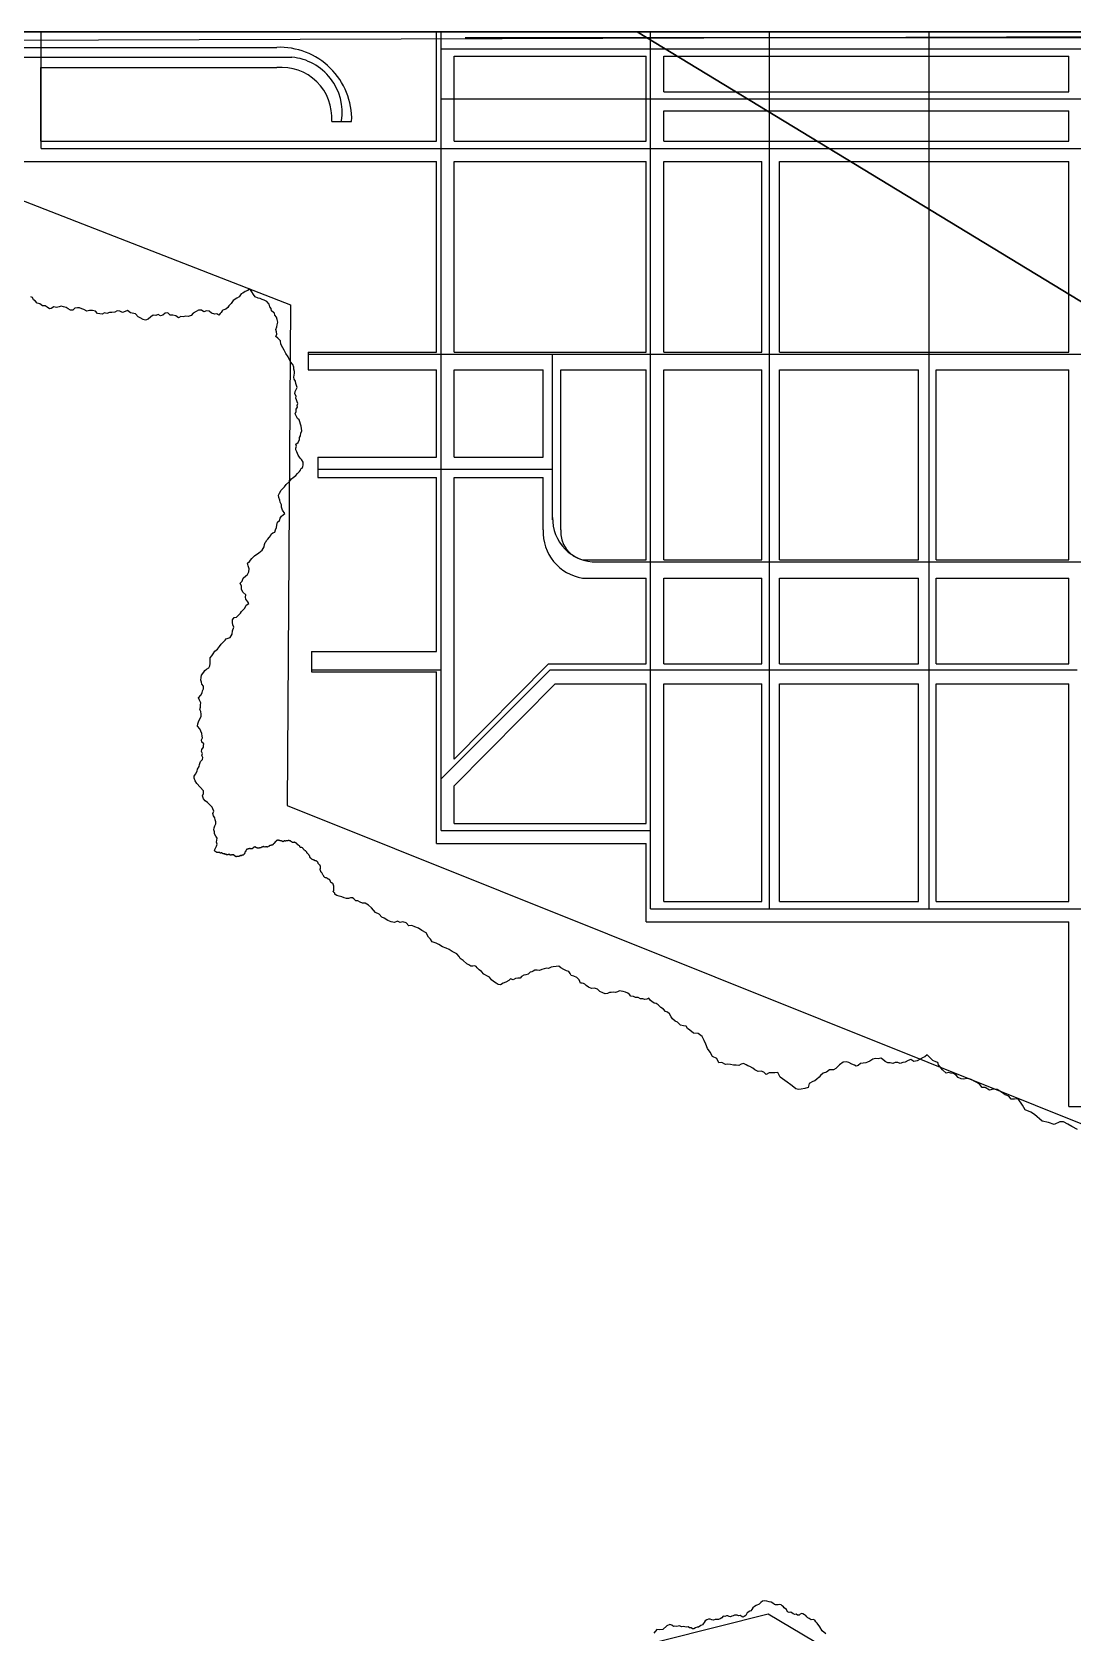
# Model space of a CAD drawing. Extents: x -15732 to 10897, y -24868 to 16165.
# Drawn here: x -4906 to 1592, y 6174 to 16165 of the extents above; entities that cross this region are included whole.
import ezdxf

# ---------------------------------------------------------------- set-up
doc = ezdxf.new("R2010")
doc.units = 0
doc.header["$MEASUREMENT"] = 0
for name, color, linetype in [('COASTLINE', 7, 'CONTINUOUS'), ('REGIONAL_MAP', 7, 'CONTINUOUS'), ('STREETS-SPRAWL', 7, 'CONTINUOUS'), ('STREETS-SPRAWL-20M', 7, 'CONTINUOUS'), ('SUBURBS', 7, 'CONTINUOUS')]:
    doc.layers.add(name, color=color, linetype=linetype)

msp = doc.modelspace()

# ---------------------------------------------------------------- linework, layer by layer
at = {"layer": 'COASTLINE', "color": 7, "linetype": 'CONTINUOUS'}
msp.add_line((-7844.1, 16105.9), (10897.1, 16165.5), dxfattribs=at)
for points in [[(1620.6, 9311.6), (1585.1, 9329.6), (1560.1, 9345.5), (1533, 9360.4), (1509.4, 9360.5), (1474.8, 9344), (1438.5, 9355.8), (1400.2, 9364.1), (1352.9, 9405.3), (1328.7, 9420.4), (1293.9, 9434.4), (1276.4, 9463.4), (1249.3, 9502.3), (1227.6, 9501.7), (1206, 9501.6), (1192.5, 9520.3), (1168.6, 9527.3), (1147.1, 9545.8), (1119, 9560.8), (1094.2, 9563.6), (1070.2, 9557.1), (1044, 9574.3), (1024.6, 9574.9), (1011.1, 9592.8), (996.6, 9603.4), (979.1, 9611.9), (957.8, 9623.1), (943.7, 9628), (929, 9630.5), (911.4, 9626.6), (894.1, 9629.1), (875.6, 9636.6), (863.9, 9650.7), (845.7, 9662.1), (830.2, 9663.2), (815.6, 9668.4), (800.5, 9664.2), (777.1, 9684.8), (762.5, 9703.7), (753.6, 9716.6), (749.4, 9729.7), (735.2, 9733.3), (718.5, 9743.6), (693.9, 9765.4), (682.5, 9778.8), (666.9, 9765.1), (657.6, 9761.2), (637.6, 9751.5), (619.1, 9739.6), (598.3, 9736.7), (580.8, 9749), (563.7, 9742.4), (544.7, 9732.7), (530.6, 9731), (513.4, 9724.9), (498.8, 9730.5), (482.4, 9730.7), (466.8, 9724.6), (450.9, 9727.3), (435.8, 9728.2), (419.9, 9737.3), (403.1, 9751.3), (393, 9758.2), (376.6, 9752.7), (359.9, 9755.3), (342.8, 9751.9), (324.8, 9739.4), (310.7, 9731.9), (299.4, 9727.7), (282.4, 9725.2), (265.7, 9723.9), (252, 9711.8), (239.4, 9708.2), (228.2, 9713.2), (212.8, 9719.5), (192.9, 9730.9), (178.7, 9734.7), (157.5, 9732.6), (133.9, 9716.2), (111.2, 9693.3), (97.2, 9683.6), (73.3, 9683.6), (53.7, 9669.1), (33.3, 9663.9), (15.8, 9649.1), (7.9, 9639.2), (-6.4, 9626.3), (-19.9, 9616.1), (-32.4, 9611.5), (-53.8, 9598.7), (-61.6, 9574.5), (-81.3, 9567.7), (-104.9, 9564), (-121.4, 9562.2), (-137.3, 9565.9), (-150.7, 9576.7), (-168.7, 9590.6), (-192.3, 9607), (-207.2, 9617.8), (-235.7, 9639.2), (-250.2, 9668.6), (-269.3, 9664.9), (-288, 9665.8), (-304.6, 9666.4), (-322.9, 9654.8), (-337.2, 9669.7), (-353.9, 9675.3), (-373.2, 9673.4), (-393.4, 9683.6), (-406.9, 9695.6), (-425, 9704.4), (-436.9, 9709.2), (-447.5, 9715.9), (-464.1, 9724.5), (-478.9, 9720.7), (-494.4, 9711.1), (-510.3, 9713.7), (-527.5, 9713.8), (-544.9, 9717.2), (-561.3, 9720.6), (-577.7, 9718.2), (-598.9, 9730.1), (-618.9, 9728.9), (-630.5, 9754.4), (-657.5, 9768.5), (-672.3, 9795.7), (-689, 9817.3), (-698.9, 9845.1), (-710.1, 9866.7), (-723.3, 9893.1), (-747.3, 9910.9), (-776.6, 9913), (-798.7, 9932.6), (-813.5, 9941.8), (-821.6, 9957.8), (-838.7, 9960.1), (-856.6, 9962.6), (-866, 9970.8), (-877.3, 9982.3), (-889.9, 9989), (-907.2, 10003.3), (-916.6, 10016.1), (-926.1, 10034.3), (-939.5, 10043.8), (-951.5, 10048.5), (-963.8, 10063.7), (-980.2, 10074), (-997.7, 10090.3), (-1009.8, 10098.7), (-1022.4, 10100.4), (-1035.7, 10110.6), (-1044.3, 10118.2), (-1055.6, 10131.3), (-1067.2, 10125.7), (-1080.7, 10124.4), (-1093.3, 10127.9), (-1106.4, 10127.2), (-1122.9, 10137.1), (-1138.2, 10135.4), (-1152, 10142.9), (-1167.2, 10143.9), (-1176.1, 10155.1), (-1185.9, 10162.7), (-1201.3, 10169.8), (-1216.3, 10173.3), (-1227.9, 10175.6), (-1239.2, 10178.4), (-1250.5, 10171), (-1263.1, 10168.2), (-1276.2, 10170.2), (-1289.4, 10166.8), (-1301.3, 10167.3), (-1313.7, 10160.1), (-1328.3, 10159.2), (-1342.3, 10165.2), (-1361.5, 10173.1), (-1375.6, 10189.1), (-1394, 10194.8), (-1413.2, 10191.5), (-1431.1, 10201), (-1446.9, 10211.6), (-1454.6, 10219.8), (-1462.3, 10223.8), (-1471.4, 10225.7), (-1481.3, 10226.5), (-1490.9, 10247.3), (-1504.9, 10261.5), (-1523, 10269.1), (-1539.9, 10273.9), (-1546.6, 10286.9), (-1555.7, 10298.1), (-1570.1, 10301.9), (-1585.9, 10311.2), (-1603.8, 10320.7), (-1616.1, 10332.4), (-1633.5, 10329.1), (-1652.2, 10327.7), (-1664.8, 10325.5), (-1681.9, 10316.2), (-1695, 10318.3), (-1708, 10314.7), (-1724.1, 10310.7), (-1738, 10304.5), (-1752.6, 10307.5), (-1767.1, 10305.9), (-1777.7, 10299.9), (-1786, 10296.9), (-1796.6, 10294), (-1808.9, 10282.8), (-1822.5, 10276.9), (-1836.3, 10275.6), (-1849.5, 10267.4), (-1858.1, 10257.7), (-1872.9, 10256.2), (-1887.7, 10254.5), (-1902.5, 10247.1), (-1918.3, 10251.7), (-1929.5, 10241.8), (-1947.6, 10231), (-1965.4, 10226.1), (-1980.5, 10214.5), (-1996.7, 10216.6), (-2008.7, 10226.3), (-2024.3, 10236.3), (-2036.7, 10245.8), (-2050.8, 10262.5), (-2061.4, 10269.7), (-2085.1, 10282.7), (-2099, 10298.4), (-2115.1, 10308.8), (-2126.9, 10322.1), (-2132.5, 10329), (-2140.8, 10334.7), (-2154.4, 10332.6), (-2167.2, 10332.7), (-2179.4, 10340.6), (-2191.4, 10346.9), (-2214, 10367.2), (-2233.3, 10379.4), (-2238.6, 10391.7), (-2254.6, 10409.3), (-2283.1, 10422.4), (-2302.3, 10436.4), (-2319.7, 10444.3), (-2343.6, 10453.4), (-2365.7, 10467.2), (-2382, 10475.6), (-2396.3, 10480.5), (-2408.4, 10484), (-2418.5, 10500), (-2431.3, 10513.8), (-2444.8, 10540.8), (-2473, 10553.9), (-2493.4, 10569.8), (-2516.1, 10577.7), (-2534.9, 10584.7), (-2553.2, 10584.2), (-2570.7, 10602.4), (-2590.2, 10609.5), (-2607.6, 10605), (-2623.9, 10612.3), (-2643.2, 10604.9), (-2664.1, 10607.9), (-2684.2, 10616.5), (-2708, 10630.9), (-2722.6, 10638.7), (-2737.7, 10656.9), (-2761.2, 10667.7), (-2786, 10696.4), (-2805, 10713), (-2826.7, 10725.7), (-2842.6, 10724.8), (-2856.7, 10731.9), (-2871.4, 10740.7), (-2884, 10739.6), (-2896.4, 10752), (-2904.9, 10758.7), (-2917.9, 10758.9), (-2930.5, 10753.9), (-2943, 10754.5), (-2956.1, 10758.6), (-2971.7, 10765.4), (-2988.6, 10769.5), (-3003.1, 10772.8), (-3014.1, 10778.8), (-3014.1, 10780.2), (-3014.7, 10781.3), (-3016.2, 10782.7), (-3016.7, 10783.9), (-3015.8, 10785.3), (-3015.8, 10786.5), (-3016, 10787.9), (-3016.5, 10789.1), (-3017.7, 10790.2), (-3018.5, 10790.7), (-3019.3, 10791.4), (-3020.1, 10792.3), (-3022.3, 10794.1), (-3023.5, 10795.9), (-3025, 10797.2), (-3026.2, 10798.3), (-3025.3, 10799.7), (-3023.6, 10801.6), (-3022.8, 10802.7), (-3021.7, 10804.2), (-3021.8, 10805.5), (-3022, 10806.8), (-3021.4, 10808.1), (-3020.9, 10809.1), (-3020.7, 10810.6), (-3021.5, 10811.9), (-3021.7, 10813.3), (-3021.6, 10814.6), (-3022.1, 10816.2), (-3022, 10817.7), (-3022.4, 10819), (-3022.6, 10820.4), (-3021.8, 10822.1), (-3021.4, 10823.8), (-3022.2, 10825.5), (-3022.3, 10827.2), (-3022.2, 10828.8), (-3021.4, 10830.4), (-3021.8, 10832.2), (-3021.2, 10833.9), (-3023.1, 10835.6), (-3023.7, 10837.6), (-3024.5, 10839.7), (-3026.2, 10841.3), (-3026.4, 10842.9), (-3025.4, 10844.5), (-3026.4, 10846.3), (-3027.2, 10848.1), (-3029.2, 10849.1), (-3031.2, 10849.1), (-3033.4, 10851.2), (-3035.8, 10851.6), (-3037.7, 10853.5), (-3039.7, 10853.9), (-3040, 10856.3), (-3041.4, 10858.1), (-3041.8, 10859.8), (-3041.5, 10861.5), (-3042.5, 10862.6), (-3044, 10864.4), (-3044.6, 10866.5), (-3046.5, 10869.2), (-3047.4, 10870.4), (-3049.5, 10872.5), (-3051.7, 10873.6), (-3053.4, 10874.3), (-3054.8, 10875.1), (-3056.6, 10875.3), (-3058.2, 10877.8), (-3060.9, 10879.8), (-3063.5, 10880.3), (-3065.2, 10881.8), (-3067.4, 10883), (-3069.7, 10882.9), (-3071.8, 10884.1), (-3074.2, 10883.8), (-3077.1, 10885), (-3080.1, 10887.2), (-3081.6, 10889.7), (-3083.1, 10892.1), (-3084, 10894.2), (-3085.9, 10897.4), (-3087.4, 10900.6), (-3091, 10902.9), (-3091.7, 10906), (-3093.3, 10909.2), (-3094.8, 10913.1), (-3098.4, 10916), (-3099.6, 10918.6), (-3101.7, 10920.2), (-3101.9, 10923), (-3103, 10926), (-3104.8, 10927.5), (-3105.3, 10929.3), (-3105.7, 10931.5), (-3107.2, 10934.1), (-3107.6, 10935.8), (-3107.2, 10937.5), (-3106.7, 10939.1), (-3105.7, 10941.3), (-3105.7, 10943.2), (-3106.7, 10944.9), (-3106, 10946.7), (-3105.3, 10948.7), (-3105.1, 10950.5), (-3104.1, 10952.3), (-3104.6, 10954.2), (-3105.2, 10955.9), (-3106.2, 10958.1), (-3106.1, 10959.8), (-3107.5, 10961.5), (-3109.6, 10963.3), (-3111.3, 10964.2), (-3112.4, 10965.9), (-3113.1, 10967.4), (-3114.3, 10968.4), (-3115.5, 10969.5), (-3116.8, 10970.4), (-3117.8, 10971.7), (-3118.4, 10972.9), (-3119.5, 10975.2), (-3119.4, 10977.4), (-3120.6, 10979.3), (-3121.6, 10981.2), (-3122.5, 10982.1), (-3124.1, 10983.7), (-3125.4, 10985.4), (-3128, 10987.5), (-3129.6, 10988.1), (-3131.1, 10987.9), (-3132.1, 10989.1), (-3133.4, 10989.9), (-3134.9, 10989.6), (-3136.4, 10989.6), (-3137.8, 10990), (-3139.3, 10990.4), (-3140.2, 10991.4), (-3141.3, 10992.3), (-3142.5, 10993.2), (-3143.5, 10993.9), (-3144.6, 10994.5), (-3145.6, 10994.3), (-3146.7, 10994.5), (-3147.6, 10995), (-3149.4, 10995.5), (-3151.4, 10996.4), (-3154.1, 10997), (-3156.6, 10998.6), (-3157.9, 10999.2), (-3159.4, 10999.7), (-3161.6, 11002.2), (-3163.6, 11003.4), (-3165, 11005.5), (-3167.2, 11006.2), (-3168.7, 11008.2), (-3170.1, 11010.1), (-3171.4, 11012.1), (-3171.7, 11014.1), (-3171.6, 11016), (-3171.1, 11017.8), (-3173.9, 11019.8), (-3175.1, 11022.5), (-3175.7, 11024.1), (-3176.4, 11025.2), (-3180, 11028.1), (-3180.9, 11031.9), (-3184.1, 11034.4), (-3186.2, 11034.8), (-3187.4, 11036.3), (-3189.6, 11039), (-3189.9, 11041.4), (-3190.1, 11043.6), (-3192.4, 11045.7), (-3195.7, 11050), (-3197.4, 11052), (-3199.6, 11052.6), (-3201.8, 11054.6), (-3204.6, 11054.7), (-3206.3, 11057.3), (-3209.4, 11059.4), (-3211.5, 11062.5), (-3213.4, 11064.6), (-3213.9, 11066.8), (-3214.2, 11068.9), (-3217.8, 11069.8), (-3221.8, 11073.1), (-3225.6, 11073.1), (-3229.4, 11073.6), (-3233, 11076.2), (-3234.8, 11080.8), (-3236.8, 11084.1), (-3240.2, 11085.3), (-3241.4, 11086), (-3242.3, 11086.8), (-3243.1, 11087.1), (-3243.6, 11087.9), (-3244.5, 11089), (-3245.5, 11089.6), (-3246.4, 11089.6), (-3247.2, 11089.8), (-3248.6, 11091.7), (-3248.9, 11093), (-3250.3, 11093.7), (-3251.6, 11094.6), (-3252.6, 11095.5), (-3253.3, 11096.5), (-3253.3, 11097.9), (-3254.2, 11098.9), (-3255.5, 11099.5), (-3256.9, 11099.2), (-3258.3, 11100.6), (-3258.9, 11101.4), (-3260.4, 11101.7), (-3261.5, 11102.9), (-3263.3, 11103.6), (-3264.9, 11103.6), (-3266, 11104.4), (-3267.6, 11105.2), (-3268.6, 11105.1), (-3269.7, 11105.3), (-3270.7, 11104.7), (-3271.9, 11103.8), (-3273.1, 11103.7), (-3274.5, 11103.6), (-3275.7, 11104), (-3277.1, 11104.8), (-3278.6, 11105), (-3280, 11104.7), (-3281.3, 11105.8), (-3282.7, 11106.8), (-3283.7, 11106.8), (-3284.7, 11107.4), (-3285.3, 11107.9), (-3285.9, 11107.9), (-3286.6, 11108.6), (-3287.4, 11109.4), (-3288.2, 11110.5), (-3289.5, 11111.1), (-3290.9, 11112.4), (-3291.4, 11113.8), (-3292.5, 11113.5), (-3293.5, 11113.6), (-3294.5, 11113.7), (-3295.5, 11114), (-3296.5, 11114.3), (-3297.9, 11115.2), (-3299.5, 11115.8), (-3300.6, 11117.1), (-3301.7, 11116.8), (-3302.8, 11116.4), (-3304, 11117), (-3304.9, 11117.3), (-3305.8, 11116.9), (-3306.9, 11116.2), (-3308.4, 11114.6), (-3309.7, 11114), (-3310.7, 11114.1), (-3311.6, 11114.3), (-3312.5, 11114), (-3313.5, 11113.6), (-3314.4, 11113.5), (-3315.4, 11114), (-3316.4, 11113.8), (-3317.4, 11113.5), (-3318.4, 11114.1), (-3319.4, 11113.9), (-3320.4, 11113.5), (-3321.4, 11113.7), (-3322.4, 11113.4), (-3323.5, 11113), (-3324.4, 11112.7), (-3325.2, 11112.5), (-3326, 11112.9), (-3327.2, 11113.5), (-3328, 11113.6), (-3328.8, 11113.5), (-3329.7, 11113.5), (-3330.7, 11113.6), (-3331.6, 11113), (-3332.4, 11113), (-3333.2, 11112.2), (-3334, 11112), (-3334.8, 11111.2), (-3335.4, 11110.7), (-3336.3, 11109.8), (-3337.5, 11109.5), (-3338.5, 11109.1), (-3339.4, 11109.2), (-3340.1, 11110.2), (-3341.3, 11110.5), (-3342.3, 11110.8), (-3343.3, 11110.6), (-3344, 11111), (-3344.6, 11111.6), (-3345, 11112.2), (-3345.8, 11112.7), (-3346.9, 11113.3), (-3348, 11113.4), (-3348.9, 11113.6), (-3349.9, 11113.9), (-3351, 11114.1), (-3351.9, 11114.4), (-3353, 11114.2), (-3353.9, 11114), (-3355, 11114.3), (-3355.8, 11115.2), (-3356.9, 11115.4), (-3357.7, 11116), (-3358.8, 11116.1), (-3359.8, 11115.7), (-3360.9, 11116.2), (-3361.8, 11116.3), (-3362.9, 11116.3), (-3364, 11116.1), (-3365.3, 11116.6), (-3366.3, 11117.1), (-3367.4, 11118.5), (-3368.5, 11119.2), (-3369.7, 11119.5), (-3370.5, 11120.6), (-3371.9, 11119.6), (-3372.5, 11118.4), (-3373.8, 11117.5), (-3374.8, 11117.3), (-3375.7, 11117.1), (-3377, 11116.4), (-3378.3, 11116.1), (-3379.6, 11115.8), (-3380.9, 11114.4), (-3381.2, 11113.3), (-3382.4, 11111.9), (-3382.9, 11111), (-3384.5, 11110.1), (-3385.5, 11108.9), (-3386.6, 11108.3), (-3387.6, 11108.4), (-3390, 11106.3), (-3390.9, 11104.4), (-3390.4, 11102.1), (-3391.7, 11100.2), (-3393.3, 11098.9), (-3394.1, 11098.1), (-3395.8, 11097.5), (-3397.1, 11095.8), (-3398.3, 11094.8), (-3400.4, 11093.4), (-3400.9, 11091.9), (-3402.4, 11089.9), (-3403.6, 11090.1), (-3404.8, 11089.3), (-3406.1, 11088.2), (-3407, 11086.9), (-3408.3, 11086.7), (-3409.6, 11086.9), (-3410.9, 11087.3), (-3412.2, 11087.4), (-3413.3, 11086.5), (-3414.7, 11086.2), (-3415.9, 11086.1), (-3416.9, 11085.4), (-3418.5, 11085.2), (-3420.1, 11084.9), (-3421.7, 11084.8), (-3423.2, 11084.1), (-3424.7, 11083.3), (-3425.6, 11082.1), (-3426.5, 11080.6), (-3427.2, 11078.9), (-3428.4, 11078.6), (-3429.5, 11078), (-3430.8, 11078.3), (-3432, 11078.1), (-3432.6, 11077.7), (-3433.6, 11076.7), (-3435, 11076), (-3435.6, 11074.8), (-3437, 11074.8), (-3438.2, 11075.6), (-3439.7, 11076.5), (-3440.4, 11077.3), (-3441.4, 11077.3), (-3442.4, 11077.3), (-3443.4, 11076.9), (-3444.5, 11077), (-3445.5, 11077.2), (-3446.5, 11076.8), (-3447.7, 11076.9), (-3448.8, 11076.3), (-3449.8, 11075.9), (-3450.8, 11075.7), (-3451.8, 11076.2), (-3453, 11076.2), (-3454.1, 11075.9), (-3455.3, 11076.2), (-3456.2, 11077.2), (-3457.4, 11077.4), (-3458.7, 11078.3), (-3459.5, 11078.4), (-3460.5, 11078.5), (-3461.5, 11078.6), (-3462.6, 11077.6), (-3463.8, 11077.4), (-3464.7, 11076.8), (-3465.4, 11076.4), (-3466.5, 11076.2), (-3467.7, 11075.9), (-3469, 11075.3), (-3470.6, 11073.9), (-3471.6, 11074.2), (-3472.7, 11073.9), (-3473.9, 11073.4), (-3475.2, 11072.3), (-3476.2, 11071.9), (-3477.3, 11071.2), (-3478.3, 11070.8), (-3479.3, 11071.2), (-3480.4, 11071.4), (-3481.4, 11071.2), (-3482.5, 11071.5), (-3483.5, 11071.1), (-3484.7, 11070.1), (-3486.4, 11068.8), (-3487.4, 11068.1), (-3488.7, 11067.9), (-3489.9, 11068.6), (-3491, 11068.5), (-3492.2, 11069.1), (-3493.3, 11069.2), (-3494.4, 11069.6), (-3495.6, 11069.3), (-3496.7, 11069.5), (-3497.8, 11069.3), (-3498.8, 11069.4), (-3499.7, 11069.6), (-3500.8, 11070.1), (-3501.9, 11071.5), (-3503.1, 11071), (-3504.2, 11070.9), (-3505.4, 11071.3), (-3506.4, 11072.1), (-3507.6, 11072.8), (-3508.7, 11073.9), (-3509.4, 11074.1), (-3510.4, 11074.8), (-3511.4, 11075.8), (-3511.8, 11076.6), (-3513.1, 11077.5), (-3514.1, 11077.6), (-3515.4, 11076.7), (-3516.3, 11075.9), (-3517.2, 11075.7), (-3518.6, 11074.7), (-3520.3, 11074.2), (-3521.2, 11072.7), (-3522.3, 11072.8), (-3523.7, 11072), (-3524.9, 11071.2), (-3526.3, 11070.4), (-3527.1, 11068.5), (-3528.2, 11067.1), (-3529.9, 11066.5), (-3531.7, 11065.3), (-3533.6, 11065.3), (-3535.3, 11064.3), (-3536.6, 11064.3), (-3538.2, 11065.4), (-3539.5, 11065.5), (-3541, 11064.9), (-3542.6, 11065.5), (-3543.7, 11066.3), (-3544.8, 11067), (-3545.9, 11066.9), (-3547.2, 11066.1), (-3548.5, 11065.8), (-3549.9, 11065.2), (-3551.3, 11065.4), (-3552.7, 11065), (-3554.2, 11065), (-3555.6, 11064), (-3556.7, 11063.6), (-3558, 11062.9), (-3559.4, 11062.4), (-3560.8, 11062.3), (-3562.1, 11063.3), (-3562.8, 11062.5), (-3563.8, 11061.7), (-3566, 11059.7), (-3567, 11058.9), (-3568.5, 11057), (-3568.6, 11055.3), (-3569.9, 11054.2), (-3571.8, 11053.2), (-3571.1, 11052), (-3571.2, 11050.7), (-3571.6, 11049.1), (-3572.7, 11047.9), (-3573.6, 11046.5), (-3574.8, 11045.1), (-3576.2, 11043.8), (-3577, 11043), (-3576.7, 11041.5), (-3576.8, 11040.2), (-3577, 11039), (-3577.7, 11037.7), (-3578.6, 11036.3), (-3579.2, 11035.4), (-3579.9, 11034.7), (-3580.2, 11033.8), (-3582.6, 11031.6), (-3583.6, 11029.7), (-3584.2, 11028.1), (-3585, 11027.1), (-3585.4, 11026.8), (-3585.9, 11026.4), (-3586.7, 11025.9), (-3587.3, 11025), (-3588, 11024.3), (-3588.7, 11024.1), (-3589.6, 11024.2), (-3590.4, 11024.1), (-3591.1, 11024.5), (-3592, 11025), (-3592.7, 11024.9), (-3593.3, 11024.9), (-3594.1, 11024.7), (-3594.8, 11024.3), (-3595.4, 11023.9), (-3596.1, 11023.7), (-3596.8, 11023.3), (-3597.5, 11022.7), (-3597.8, 11022.5), (-3598.2, 11022.2), (-3598.9, 11021.7), (-3599.4, 11021.4), (-3600.1, 11021.3), (-3600.8, 11021.6), (-3601.4, 11021.6), (-3602.1, 11022), (-3602.9, 11022.3), (-3603.6, 11022), (-3604.2, 11021.7), (-3604.8, 11021.8), (-3605.6, 11021.4), (-3606.3, 11021.2), (-3607.3, 11021.2), (-3608.1, 11020.5), (-3608.7, 11019.7), (-3609.6, 11019.5), (-3610.5, 11019), (-3611.6, 11018.2), (-3612.2, 11017.9), (-3612.9, 11017.6), (-3613.6, 11017.4), (-3614.3, 11017.6), (-3615, 11017.4), (-3615.8, 11017.5), (-3616.7, 11017), (-3617.3, 11016.4), (-3618, 11016), (-3618.7, 11015.8), (-3619.6, 11016), (-3620.4, 11016.1), (-3621.1, 11016.7), (-3622, 11016.9), (-3622.9, 11017.1), (-3623.8, 11017), (-3624.7, 11017.2), (-3625.6, 11016.9), (-3626.4, 11016.7), (-3627.2, 11016), (-3628.1, 11015.8), (-3629, 11016), (-3629.6, 11015.4), (-3630.3, 11014.5), (-3631, 11013.9), (-3631.9, 11013.9), (-3632.5, 11014.4), (-3632.8, 11015), (-3633.5, 11015.7), (-3634.9, 11017.1), (-3635.6, 11018.1), (-3636.7, 11018.6), (-3637.7, 11019.5), (-3638.6, 11019.7), (-3639.3, 11020.3), (-3640.2, 11020.2), (-3641.3, 11021.3), (-3642, 11022), (-3642.3, 11022.6), (-3643.2, 11023.6), (-3643.8, 11024), (-3644.8, 11025), (-3645.3, 11025.6), (-3646, 11025.9), (-3646.7, 11026.2), (-3647.2, 11027), (-3648, 11027.1), (-3648.7, 11027), (-3649.4, 11027.2), (-3650.2, 11027.5), (-3650.7, 11027.6), (-3651.3, 11027.5), (-3651.9, 11027.4), (-3652.5, 11027.6), (-3653.1, 11027.3), (-3653.6, 11027.4), (-3654.2, 11027.4), (-3654.7, 11027.3), (-3655.4, 11026.9), (-3656.1, 11026.2), (-3656.9, 11026.1), (-3657.9, 11025.9), (-3658.8, 11025.8), (-3659.6, 11026.3), (-3660.4, 11026.7), (-3661.2, 11026.6), (-3661.7, 11026.4), (-3662.3, 11026), (-3662.8, 11026.1), (-3663.3, 11026.2), (-3664.4, 11025.6), (-3665.2, 11025.5), (-3666.1, 11024.5), (-3666.5, 11023.8), (-3667.3, 11024.5), (-3667.8, 11025.4), (-3668.2, 11025.7), (-3668.4, 11026.3), (-3669.3, 11027), (-3670.3, 11027.3), (-3671, 11028.1), (-3671.5, 11028.7), (-3672.4, 11028.8), (-3673.3, 11028.9), (-3674.1, 11028.9), (-3674.9, 11029.3), (-3675.7, 11029.3), (-3676.6, 11028.9), (-3677.4, 11029.1), (-3678.3, 11029.1), (-3679.1, 11028.8), (-3680, 11028.9), (-3680.7, 11028.9), (-3681.4, 11028.5), (-3682, 11028.2), (-3682.5, 11027.7), (-3683.2, 11027.2), (-3684.3, 11026.5), (-3685, 11027), (-3685.5, 11027.1), (-3686.3, 11027.2), (-3687, 11027.6), (-3687.9, 11027.4), (-3688.8, 11027.9), (-3689.6, 11028.3), (-3690.3, 11028.6), (-3691, 11028.2), (-3691.7, 11027.6), (-3692.4, 11027.8), (-3693, 11027.6), (-3693.7, 11027.7), (-3694.3, 11028.2), (-3694.9, 11028.3), (-3695.6, 11028.4), (-3696.3, 11028.5), (-3697, 11029), (-3697.9, 11030.3), (-3699.3, 11030.9), (-3700.1, 11031), (-3701, 11031.5), (-3701.9, 11032), (-3702.4, 11032.6), (-3703.1, 11032.4), (-3703.9, 11031.8), (-3704.7, 11031.4), (-3705.4, 11031.6), (-3706, 11032), (-3707, 11032.5), (-3707.7, 11032.6), (-3708.4, 11032.6), (-3709.3, 11032.5), (-3710.1, 11032.9), (-3710.9, 11033.2), (-3711.8, 11032.9), (-3712.5, 11033.3), (-3713.3, 11033.4), (-3713.8, 11034), (-3715, 11034.9), (-3716.1, 11035.3), (-3716.8, 11036.1), (-3717.6, 11036.1), (-3718.5, 11036), (-3719.1, 11036.8), (-3719.4, 11037.6), (-3720, 11038.4), (-3720.9, 11039), (-3721.6, 11038.9), (-3722.3, 11039), (-3723, 11038.9), (-3723.8, 11039.3), (-3724.5, 11038.9), (-3725.1, 11038.5), (-3725.8, 11038.3), (-3726.5, 11038.6), (-3727.1, 11038.2), (-3728.1, 11037.5), (-3728.8, 11037.8), (-3729.4, 11037.7), (-3730.1, 11038), (-3731, 11038.5), (-3731.7, 11038.7), (-3732.3, 11038.9), (-3732.9, 11039.8), (-3733.1, 11040.4), (-3733.8, 11040.7), (-3734.5, 11041.2), (-3735.2, 11041.4), (-3735.9, 11041.7), (-3736.4, 11041.9), (-3737, 11041.8), (-3737.8, 11041.6), (-3738.6, 11041.6), (-3739.4, 11041.4), (-3740.1, 11041), (-3740.7, 11040.8), (-3741.4, 11041), (-3742.1, 11041.2), (-3742.8, 11040.8), (-3743.5, 11040.5), (-3744.2, 11040.7), (-3744.9, 11040.7), (-3745.6, 11040.5), (-3746.5, 11040.9), (-3747.1, 11041.3), (-3747.8, 11041.4), (-3748.5, 11041.7), (-3749.4, 11041.5), (-3750.2, 11041.8), (-3751.1, 11041.6), (-3751.9, 11041.8), (-3752.3, 11042.3), (-3753.1, 11043.1), (-3753.9, 11043.1), (-3754.7, 11043.4), (-3755.2, 11043.5), (-3755.9, 11043.9), (-3756.6, 11044.5), (-3757.1, 11045.2), (-3757.7, 11045.1), (-3758.3, 11045.4), (-3758.9, 11046.1), (-3759.7, 11046.2), (-3760.2, 11046.9), (-3760.4, 11047.8), (-3761.2, 11048.2), (-3762.1, 11049.1), (-3762.5, 11049.7), (-3762.8, 11050.2), (-3763.4, 11050.6), (-3763.8, 11050.9), (-3763.6, 11051.6), (-3763.9, 11052.2), (-3764.3, 11052.7), (-3764.5, 11053.3), (-3764.9, 11053.9), (-3764.9, 11054.5), (-3765.7, 11055.1), (-3766.1, 11056.1), (-3761.2, 11069.3), (-3754.5, 11080.8), (-3750.5, 11094.1), (-3753.2, 11106.8), (-3752.8, 11119.4), (-3749.4, 11131.3), (-3757.3, 11142.6), (-3765.8, 11157.6), (-3767.4, 11170.2), (-3770.7, 11182.9), (-3768.7, 11195.5), (-3765.4, 11208.2), (-3758, 11220.8), (-3757.4, 11233.5), (-3762.8, 11246.2), (-3764.5, 11258.9), (-3772.8, 11270.8), (-3776.3, 11284.7), (-3770.8, 11299.9), (-3776, 11315), (-3781.5, 11324.6), (-3796, 11339.6), (-3811, 11354.4), (-3824.5, 11364.8), (-3836.1, 11377.6), (-3842.4, 11395.5), (-3835, 11410.7), (-3835.2, 11427.7), (-3856.7, 11449.4), (-3876.3, 11473), (-3886.3, 11489.8), (-3892.8, 11505.1), (-3893.6, 11519.1), (-3885.3, 11530.6), (-3873.9, 11548.6), (-3873.6, 11562.8), (-3861.9, 11578.6), (-3859.6, 11590.5), (-3853.6, 11609.2), (-3841.3, 11622.6), (-3839, 11634.8), (-3845.1, 11647.4), (-3842, 11660.3), (-3848.3, 11672.9), (-3845.3, 11684.5), (-3834.5, 11699.2), (-3835.8, 11709.8), (-3833.9, 11720.6), (-3844.6, 11730.7), (-3847.9, 11745.9), (-3842.1, 11757.7), (-3843.5, 11769), (-3846, 11784.1), (-3852.8, 11799.4), (-3858.6, 11814.9), (-3873.5, 11830.9), (-3870.3, 11844.5), (-3866.2, 11856.7), (-3857.4, 11875.9), (-3849.2, 11891.5), (-3850.6, 11906.1), (-3851, 11921.2), (-3857.4, 11935), (-3854.6, 11949.2), (-3854.8, 11962.9), (-3852.3, 11976.5), (-3860.1, 11993.9), (-3865.8, 12008), (-3852.7, 12024.2), (-3844.2, 12038.4), (-3841.2, 12051), (-3834.6, 12063.2), (-3834.9, 12079.4), (-3845.8, 12093.7), (-3848.3, 12105.3), (-3852.2, 12118.7), (-3848.9, 12134.6), (-3847.6, 12149.4), (-3832.3, 12167.1), (-3827.2, 12177.3), (-3816.1, 12187.3), (-3801.7, 12194.1), (-3796, 12208.3), (-3793.3, 12221.3), (-3792.6, 12234.2), (-3794, 12247.1), (-3793, 12257.1), (-3784.1, 12270.3), (-3773.9, 12282.4), (-3765.3, 12299.4), (-3746.8, 12311.1), (-3735.7, 12327.3), (-3724, 12342.5), (-3709.5, 12356.7), (-3700.6, 12366.9), (-3692.8, 12376.2), (-3669.2, 12384), (-3656.6, 12404.1), (-3653.4, 12426.6), (-3646.6, 12449.3), (-3652.8, 12463.6), (-3654.2, 12478.7), (-3654.9, 12494.3), (-3644.1, 12508.8), (-3628.7, 12511.5), (-3617.4, 12522.9), (-3604.4, 12536.1), (-3597, 12547.1), (-3586.9, 12556.2), (-3577.9, 12568.1), (-3569.7, 12586.1), (-3552.7, 12596.8), (-3559.3, 12607.5), (-3570, 12623.8), (-3572.4, 12636.9), (-3571.9, 12650.7), (-3590.3, 12667.3), (-3597, 12685.5), (-3598.5, 12705.7), (-3605.9, 12722.9), (-3593.5, 12736.2), (-3588.3, 12754.2), (-3571.4, 12768.3), (-3560.5, 12777), (-3551.2, 12793.4), (-3550.5, 12812.8), (-3555.5, 12830.9), (-3559.7, 12848.7), (-3547.1, 12858.4), (-3533.2, 12878.5), (-3515.8, 12893.2), (-3488.9, 12913.7), (-3468.8, 12928.7), (-3457.2, 12951.4), (-3455.3, 12964.4), (-3449.8, 12977.5), (-3443.8, 12982.8), (-3441, 12989.1), (-3434.3, 12997.3), (-3424.9, 13008.4), (-3415.5, 13020.3), (-3412.1, 13029.9), (-3402, 13038.8), (-3390, 13041), (-3385.7, 13056.7), (-3380.1, 13070.9), (-3377.5, 13086.6), (-3374, 13104.4), (-3361.6, 13115.3), (-3356.6, 13129.2), (-3347.4, 13142.1), (-3326.6, 13159.1), (-3342.1, 13180.2), (-3348.3, 13197.9), (-3348.4, 13213.5), (-3356.1, 13229.3), (-3357.9, 13242.9), (-3364.1, 13258.3), (-3366.3, 13272.3), (-3359.8, 13286.4), (-3350, 13303.5), (-3329.7, 13324.8), (-3318.9, 13339.6), (-3298.6, 13359.1), (-3286.4, 13375.8), (-3276.4, 13384.1), (-3259.4, 13396.5), (-3249.2, 13409), (-3236.6, 13420.2), (-3230.2, 13428.9), (-3227.2, 13436.5), (-3219.4, 13441.8), (-3215.7, 13451.5), (-3213.9, 13460.4), (-3212.8, 13470.1), (-3213.2, 13479.6), (-3223.5, 13495.8), (-3231.7, 13504.6), (-3243.2, 13522.8), (-3252.4, 13544.4), (-3258.5, 13556.2), (-3258.3, 13566.4), (-3254.2, 13578.7), (-3259.4, 13590.8), (-3244.1, 13601.5), (-3236.2, 13620.9), (-3236.2, 13632.3), (-3230.4, 13643.9), (-3226.6, 13660.5), (-3221.3, 13674.4), (-3223.2, 13689.2), (-3224.9, 13703.4), (-3229.1, 13716), (-3232.9, 13730.1), (-3237.1, 13742.8), (-3249, 13751.2), (-3254, 13765.2), (-3262.6, 13780.8), (-3256, 13794.7), (-3257.4, 13810.2), (-3249.2, 13821.8), (-3249.6, 13834), (-3246, 13845.2), (-3249.9, 13856.4), (-3254, 13868.8), (-3257.9, 13879.7), (-3257.7, 13892.1), (-3265.3, 13905.2), (-3263, 13920.1), (-3257.5, 13932.8), (-3251.3, 13944.8), (-3254.2, 13958.1), (-3257.9, 13971.3), (-3260.6, 13984), (-3268.8, 13997), (-3270.7, 14009.1), (-3268.5, 14022), (-3266.3, 14034.1), (-3268.1, 14046), (-3271, 14059.2), (-3270.4, 14072.9), (-3278, 14089.2), (-3291.6, 14105), (-3299.2, 14118.6), (-3307, 14136.8), (-3320.3, 14158.1), (-3332.3, 14179.4), (-3339.6, 14193.9), (-3352.9, 14216.9), (-3354.6, 14236.5), (-3371.5, 14253.7), (-3383, 14264.2), (-3376.8, 14278.4), (-3380.1, 14293.2), (-3383.5, 14308.5), (-3378.2, 14323.5), (-3376, 14337.5), (-3371.7, 14353.8), (-3374.4, 14369.3), (-3379.7, 14384.2), (-3390.3, 14396.7), (-3391, 14409.3), (-3398.9, 14412.9), (-3410.7, 14423.3), (-3412.9, 14438.1), (-3420.9, 14449.3), (-3425.1, 14464.9), (-3439.4, 14481.6), (-3456.7, 14490.6), (-3469.3, 14495.9), (-3480.9, 14501.2), (-3493.5, 14504), (-3511.8, 14511.8), (-3522.9, 14525.2), (-3532.5, 14543.2), (-3546.6, 14560.9), (-3558.4, 14550.2), (-3575.9, 14545.7), (-3590.1, 14534.1), (-3599.5, 14531.2), (-3613.5, 14512.6), (-3627.7, 14502.6), (-3649.9, 14488.8), (-3661.8, 14470.4), (-3677.7, 14455.1), (-3684, 14444.8), (-3696.7, 14434.2), (-3714.5, 14429.3), (-3718.3, 14423.3), (-3724.5, 14414.3), (-3730.9, 14406.7), (-3740, 14396.7), (-3751.7, 14405), (-3764.7, 14404.4), (-3784.6, 14409.4), (-3799.1, 14421.9), (-3816.1, 14424.5), (-3832.8, 14418.8), (-3848.6, 14428.4), (-3867.1, 14427.6), (-3880.4, 14420.7), (-3899, 14408.9), (-3913.1, 14396), (-3930.3, 14388.2), (-3946.1, 14389.9), (-3961.7, 14387.4), (-3977.6, 14387.8), (-3992.2, 14381.4), (-4006.9, 14392.1), (-4025.9, 14396.8), (-4043.3, 14398), (-4058.7, 14411.2), (-4075.4, 14409.1), (-4088.4, 14396.9), (-4103, 14393.5), (-4117.6, 14401.1), (-4133.7, 14395.8), (-4149.3, 14397), (-4164.5, 14386.8), (-4180.2, 14372.8), (-4196.5, 14366.2), (-4212.2, 14370.6), (-4229.8, 14379.8), (-4242.7, 14386.8), (-4260.5, 14404.7), (-4280.2, 14409.3), (-4291.8, 14412.5), (-4309.2, 14426), (-4324.4, 14419.3), (-4341.4, 14412.8), (-4357.2, 14421.2), (-4373.6, 14423.7), (-4389.5, 14415.2), (-4406.9, 14414.5), (-4422, 14412.9), (-4438.3, 14407.2), (-4452.8, 14410.9), (-4467.8, 14403.5), (-4482.3, 14405.7), (-4497, 14407.9), (-4510, 14423), (-4528.3, 14427.2), (-4546.8, 14427.3), (-4564.2, 14422.6), (-4581.3, 14433.2), (-4595.6, 14436.1), (-4610.2, 14443.8), (-4622.5, 14442.2), (-4639.2, 14440.9), (-4651.1, 14429), (-4666, 14427.7), (-4680.4, 14436.9), (-4693, 14444.3), (-4709.4, 14449.9), (-4723.2, 14452.5), (-4737, 14448.2), (-4752.8, 14444.3), (-4768.8, 14449.2), (-4785.3, 14439.4), (-4797.3, 14436.6), (-4810.3, 14446.5), (-4822.7, 14455.6), (-4839.5, 14455.3), (-4857.3, 14467.1), (-4873.4, 14471.6), (-4885.5, 14486), (-4896.3, 14493.9), (-4903.1, 14508.4), (-4913.1, 14512.5)], [(48.8, 6163.2), (25.9, 6181.8), (11.7, 6205.5), (-3.6, 6229.6), (-12.6, 6237.6), (-19.2, 6247.5), (-29.8, 6251.1), (-41.4, 6250.6), (-54.2, 6258.1), (-62.6, 6262.8), (-68.5, 6268.3), (-74.5, 6277.7), (-84, 6280.3), (-93.2, 6287.7), (-101, 6288.8), (-109.9, 6284.1), (-117.5, 6279.7), (-127, 6278.4), (-135.7, 6284.2), (-143.7, 6283.3), (-153.5, 6287.7), (-168.2, 6297.2), (-179, 6295.3), (-190, 6299.6), (-195.7, 6313.8), (-210.5, 6324.1), (-214.4, 6331.5), (-223, 6337.8), (-230.1, 6344.1), (-239.2, 6346.1), (-247.9, 6342.4), (-256.6, 6343.7), (-264.3, 6343.3), (-271.5, 6345.6), (-281.9, 6353.1), (-291.1, 6359.9), (-304.6, 6361.1), (-318.2, 6365.3), (-331.6, 6368.2), (-344.9, 6365.4), (-356, 6358.6), (-367, 6348.3), (-384.4, 6338.4), (-396.2, 6332.3), (-407, 6324.4), (-411.7, 6314.7), (-418.3, 6306.9), (-425.8, 6303.3), (-442.1, 6294), (-449.4, 6276.8), (-460.4, 6270.2), (-469, 6267.3), (-478.5, 6271.7), (-485.3, 6276.7), (-495.1, 6274.9), (-504, 6279.1), (-512.6, 6278.5), (-520.9, 6278.6), (-529.9, 6274.1), (-538.2, 6272.5), (-546.4, 6268.9), (-554.8, 6270.3), (-563.2, 6274.3), (-571.2, 6275.4), (-581.3, 6270.6), (-590.8, 6273.3), (-600, 6262.4), (-609.5, 6256.4), (-621, 6251.6), (-630.7, 6250.8), (-641.2, 6252.4), (-652.3, 6246.8), (-662.8, 6250.3), (-672.3, 6253.2), (-683, 6253.3), (-693.4, 6250.7), (-703.2, 6242.8), (-710.5, 6233.1), (-715.4, 6224.9), (-719.5, 6218.4), (-729.8, 6215.1), (-745.4, 6204.7), (-754.5, 6204.4), (-764.7, 6199.4), (-775, 6193.6), (-783.7, 6192.9), (-791.6, 6199.8), (-802.2, 6200.6), (-810.6, 6205), (-820.4, 6204), (-831.1, 6206.2), (-841.9, 6208.9), (-852.4, 6206.7), (-862.9, 6212.5), (-873, 6210.3), (-884, 6208.5), (-893, 6210), (-902.1, 6207.5), (-911.1, 6216.8), (-923.2, 6220.2), (-942.5, 6211.9), (-968.7, 6189.8), (-986.7, 6187.7), (-1004.7, 6190.3), (-1023.6, 6166.2)]]:
    msp.add_lwpolyline(points, dxfattribs=at)
at = {"layer": 'REGIONAL_MAP', "color": 8, "linetype": 'CONTINUOUS'}
msp.add_lwpolyline([(-15732, 16165.5), (10897.1, 16165.5), (10897.1, -24373.8), (-15732, -24373.8)], close=True, dxfattribs=at)
at = {"layer": 'STREETS-SPRAWL', "color": 7, "linetype": 'CONTINUOUS'}
for p, q in [((-2381.4, 15483.4), (-2381.4, 16165.5)), ((-2202.8, 16131.1), (7627.7, 16131.1)), ((-7486.7, 16069.6), (-3378, 16069.6)), ((-2271.2, 16013.9), (-1072.2, 16013.9)), ((-2271.2, 15483.4), (-2271.2, 16013.9)), ((-1072.2, 15483.4), (-1072.2, 16013.9)), ((-962.1, 16013.9), (1565.7, 16013.9)), ((-962.1, 15792.1), (-962.1, 16013.9)), ((1565.7, 15792.1), (1565.7, 16013.9)), ((-4850.5, 15483.4), (-4850.5, 15943.2)), ((-4850.5, 15943.2), (-3378, 15943.2)), ((-962.1, 15792.1), (1565.7, 15792.1)), ((-3035, 15607.5), (-2910.3, 15607.5)), ((-962.1, 15672.8), (1565.7, 15672.8)), ((-962.1, 15483.4), (-962.1, 15672.8)), ((1565.7, 15483.4), (1565.7, 15672.8)), ((-4850.5, 15483.4), (-2381.4, 15483.4)), ((-2271.2, 15483.4), (-1072.2, 15483.4)), ((-962.1, 15483.4), (1565.7, 15483.4)), ((-4960.7, 15357), (-2381.4, 15357)), ((-2381.4, 14166.1), (-2381.4, 15357)), ((-2271.2, 15357), (-1072.2, 15357)), ((-2271.2, 14166.1), (-2271.2, 15357)), ((-1072.2, 14166.1), (-1072.2, 15357)), ((-962.1, 15357), (-349.2, 15357)), ((-962.1, 14166.1), (-962.1, 15357)), ((-349.2, 14166.1), (-349.2, 15357)), ((-239.1, 15357), (1565.7, 15357)), ((-239.1, 14166.1), (-239.1, 15357)), ((1565.7, 14166.1), (1565.7, 15357)), ((-3182.5, 14166.1), (-2381.4, 14166.1)), ((-3182.5, 14166.1), (-3182.5, 14056)), ((-2271.2, 14166.1), (-1072.2, 14166.1)), ((-962.1, 14166.1), (-349.2, 14166.1)), ((-239.1, 14166.1), (1565.7, 14166.1)), ((-3182.5, 14056), (-2381.4, 14056)), ((-2381.4, 13509.8), (-2381.4, 14056)), ((-2271.2, 14056), (-1715.3, 14056)), ((-2271.2, 13509.8), (-2271.2, 14056)), ((-1715.3, 13509.8), (-1715.3, 14056)), ((-1605.1, 14056), (-1072.2, 14056)), ((-1605.1, 13056.8), (-1605.1, 14056)), ((-1072.2, 12868.7), (-1072.2, 14056)), ((-962.1, 14056), (-349.2, 14056)), ((-962.1, 12868.7), (-962.1, 14056)), ((-349.2, 12868.7), (-349.2, 14056)), ((-239.1, 14056), (627.7, 14056)), ((-239.1, 12868.7), (-239.1, 14056)), ((627.7, 12868.7), (627.7, 14056)), ((737.9, 14056), (1565.7, 14056)), ((737.9, 12868.7), (737.9, 14056)), ((1565.7, 12868.7), (1565.7, 14056)), ((-3122.4, 13509.8), (-2381.4, 13509.8)), ((-3122.4, 13509.8), (-3122.4, 13383.5)), ((-2271.2, 13509.8), (-1715.3, 13509.8)), ((-3122.4, 13383.5), (-2381.4, 13383.5)), ((-2381.4, 12296.3), (-2381.4, 13383.5)), ((-2271.2, 11625.2), (-2271.2, 13383.5)), ((-2271.2, 13383.5), (-1715.3, 13383.5)), ((-1715.3, 13056.8), (-1715.3, 13383.5)), ((-1468.8, 12868.7), (-1072.2, 12868.7)), ((-962.1, 12868.7), (-349.2, 12868.7)), ((-239.1, 12868.7), (627.7, 12868.7)), ((737.9, 12868.7), (1565.7, 12868.7)), ((-1468.8, 12754.9), (-1072.2, 12754.9)), ((-1072.2, 12220.2), (-1072.2, 12754.9)), ((-962.1, 12754.9), (-349.2, 12754.9)), ((-962.1, 12220.2), (-962.1, 12754.9)), ((-349.2, 12220.2), (-349.2, 12754.9)), ((-239.1, 12754.9), (627.7, 12754.9)), ((-239.1, 12220.2), (-239.1, 12754.9)), ((627.7, 12220.2), (627.7, 12754.9)), ((737.9, 12754.9), (1565.7, 12754.9)), ((737.9, 12220.2), (737.9, 12754.9)), ((1565.7, 12220.2), (1565.7, 12754.9)), ((-3160.2, 12296.3), (-2381.4, 12296.3)), ((-3160.2, 12296.3), (-3160.2, 12169.9)), ((-1681.2, 12220.2), (-2271.2, 11625.2)), ((-1681.2, 12220.2), (-1072.2, 12220.2)), ((-962.1, 12220.2), (-349.2, 12220.2)), ((-239.1, 12220.2), (627.7, 12220.2)), ((737.9, 12220.2), (1565.7, 12220.2)), ((-3160.2, 12169.9), (-2381.4, 12169.9)), ((-2381.4, 11097.3), (-2381.4, 12169.9)), ((-1640, 12093.9), (-2271.2, 11457.2)), ((-1640, 12093.9), (-1072.2, 12093.9)), ((-1072.2, 11223.6), (-1072.2, 12093.9)), ((-962.1, 10735.1), (-962.1, 12093.9)), ((-962.1, 12093.9), (-349.2, 12093.9)), ((-349.2, 10735.1), (-349.2, 12093.9)), ((-239.1, 10735.1), (-239.1, 12093.9)), ((-239.1, 12093.9), (627.7, 12093.9)), ((627.7, 10735.1), (627.7, 12093.9)), ((737.9, 10735.1), (737.9, 12093.9)), ((737.9, 12093.9), (1565.7, 12093.9)), ((1565.7, 10735.1), (1565.7, 12093.9)), ((-2271.2, 11223.6), (-2271.2, 11457.2)), ((-2271.2, 11223.6), (-1072.2, 11223.6)), ((-2381.4, 11097.3), (-1072.2, 11097.3)), ((-1072.2, 10608.8), (-1072.2, 11097.3)), ((-962.1, 10735.1), (-349.2, 10735.1)), ((-239.1, 10735.1), (627.7, 10735.1)), ((737.9, 10735.1), (1565.7, 10735.1)), ((-1072.2, 10608.8), (1565.7, 10608.8)), ((1565.7, 9456), (1565.7, 10608.8)), ((1565.7, 9456), (4265.4, 9456))]:
    msp.add_line(p, q, dxfattribs=at)
for centre, radius, start, end in [((-3360.1, 15619.9), 450, 358.41478, 92.27043), ((-3348.3, 15630.5), 314.2, 355.80463, 95.41434), ((-1422.1, 13044.6), 293.4, 177.61228, 260.85113), ((-1426.1, 13043.1), 179.6, 175.61852, 256.24135)]:
    msp.add_arc(centre, radius, start, end, dxfattribs=at)
at = {"layer": 'STREETS-SPRAWL-20M', "color": 252, "linetype": 'CONTINUOUS'}
for p, q in [((-4848.3, 15438.6), (-4848.3, 16165.5)), ((-2350.8, 11179.1), (-2350.8, 16165.5)), ((-1045.6, 10690.7), (-1045.6, 16165.5)), ((-302.4, 10690.7), (-302.4, 16165.5)), ((694.6, 10690.7), (694.6, 16165.5)), ((-7265.8, 16008.3), (-3283.4, 16008.3)), ((-2350.8, 16059.5), (7474, 16059.5)), ((-2350.8, 15749), (7474, 15749)), ((-4848.3, 15438.6), (3497, 15438.6)), ((-3182.5, 14152.6), (10295.7, 14152.6)), ((-1657.8, 14152.6), (-1657.8, 13118.4)), ((-3122.4, 13434.9), (-1657.8, 13434.9)), ((-1386.1, 12856.5), (9417.3, 12856.5)), ((-3160.2, 12181.7), (-2349.9, 12181.7)), ((-1671.4, 12181.7), (-2350.8, 11501)), ((-1671.4, 12181.7), (1619, 12181.7)), ((-2350.8, 11179.1), (-1045.6, 11179.1)), ((-1045.6, 10690.7), (2078.2, 10690.7))]:
    msp.add_line(p, q, dxfattribs=at)
for centre, radius, start, end in [((-3317.2, 15661.8), 348.2, 351.40509, 84.44019), ((-1387.6, 13125.1), 268.3, 178.09101, 271.28009)]:
    msp.add_arc(centre, radius, start, end, dxfattribs=at)
at = {"layer": 'SUBURBS', "color": 9, "linetype": 'CONTINUOUS'}
msp.add_lwpolyline([(-1128.4, 16165.5), (-7669.8, 16165.5), (-3292.9, 14460.7), (-3312.4, 11334.3), (2686.4, 8930.9), (7141.5, 10142.4), (8743.8, 9282.6), (8704.7, 7719.4), (5363.3, 6468.9), (6151.9, 4104.6), (6221.6, 2710.8), (7136.3, 1700.4), (7481.8, 455.2), (8128.5, -870.2), (8118.5, -1521.3), (8108.5, -2222.6), (8540.5, -2202.8), (8646.1, -2630.9), (10897.1, -3705.6), (10897.1, 6413.7), (9596, 12578), (4505.4, 12742.3)], close=True, dxfattribs=at)
at = {"layer": 'SUBURBS', "color": 12, "linetype": 'CONTINUOUS'}
msp.add_lwpolyline([(10897.1, 16165.5), (-1128.4, 16165.5), (4505.4, 12742.3), (9596, 12578), (10897.1, 6413.7)], close=True, dxfattribs=at)
at = {"layer": 'SUBURBS', "color": 254, "linetype": 'CONTINUOUS'}
msp.add_lwpolyline([(264.2, 5944.4), (-310.7, 6284.2), (-1293.8, 6038.2)], dxfattribs=at)

doc.saveas('drawing.dxf')
